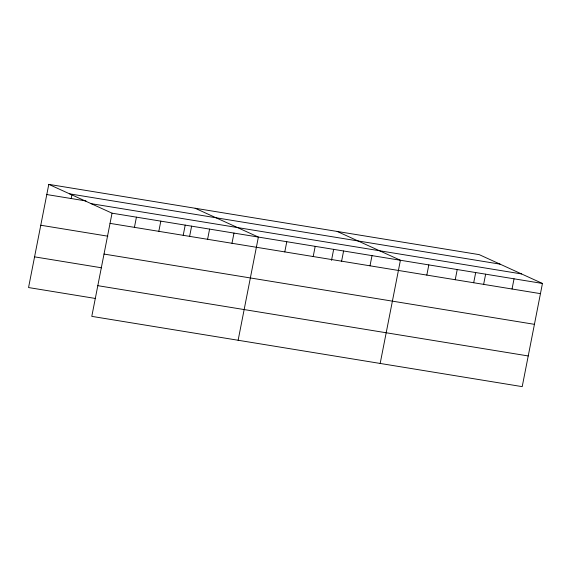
<?xml version="1.0" encoding="UTF-8"?>
<svg xmlns="http://www.w3.org/2000/svg" width="571" height="571" viewBox="0 0 571 571"><rect width="100%" height="100%" fill="white"/><g stroke="black" fill="none" stroke-linecap="round" stroke-linejoin="round"><path stroke-width="0.86" d="M48.792 184.362L112.037 213.176L91.788 316.363L522.208 386.638L542.45 283.452L479.212 254.637L48.792 184.362L28.55 287.548L95.621 298.497M71.182 198.537L72.017 194.29M134.428 227.351L136.426 217.158M158.817 231.334L160.815 221.141M183.205 235.316L185.204 225.124M189.622 236.351L191.628 226.123M207.594 239.299L209.593 229.107M231.983 243.282L233.989 233.089M238.128 340.259L258.377 237.072L195.132 208.258M284.786 251.904L286.785 241.711M313.194 256.543L315.192 246.344M331.494 260.39L333.671 249.313M341.601 261.175L343.599 250.983M370.008 265.815L372.007 255.622M380.172 363.449L400.414 260.262L337.175 231.448M426.822 275.094L428.821 264.901M455.23 279.733L457.228 269.541M473.694 282.731L475.707 272.503M483.637 284.372L485.635 274.18M512.044 289.005L514.043 278.812M69.662 193.869L500.082 264.145M46.793 194.554L85.993 200.956M91.167 203.669L521.58 273.944M112.037 213.176L542.45 283.452M110.032 223.368L540.452 293.644M40.777 225.238L107.848 236.194M104.015 254.059L534.427 324.335M34.574 256.857L101.645 267.813M97.812 285.671L528.225 355.954"/></g></svg>
